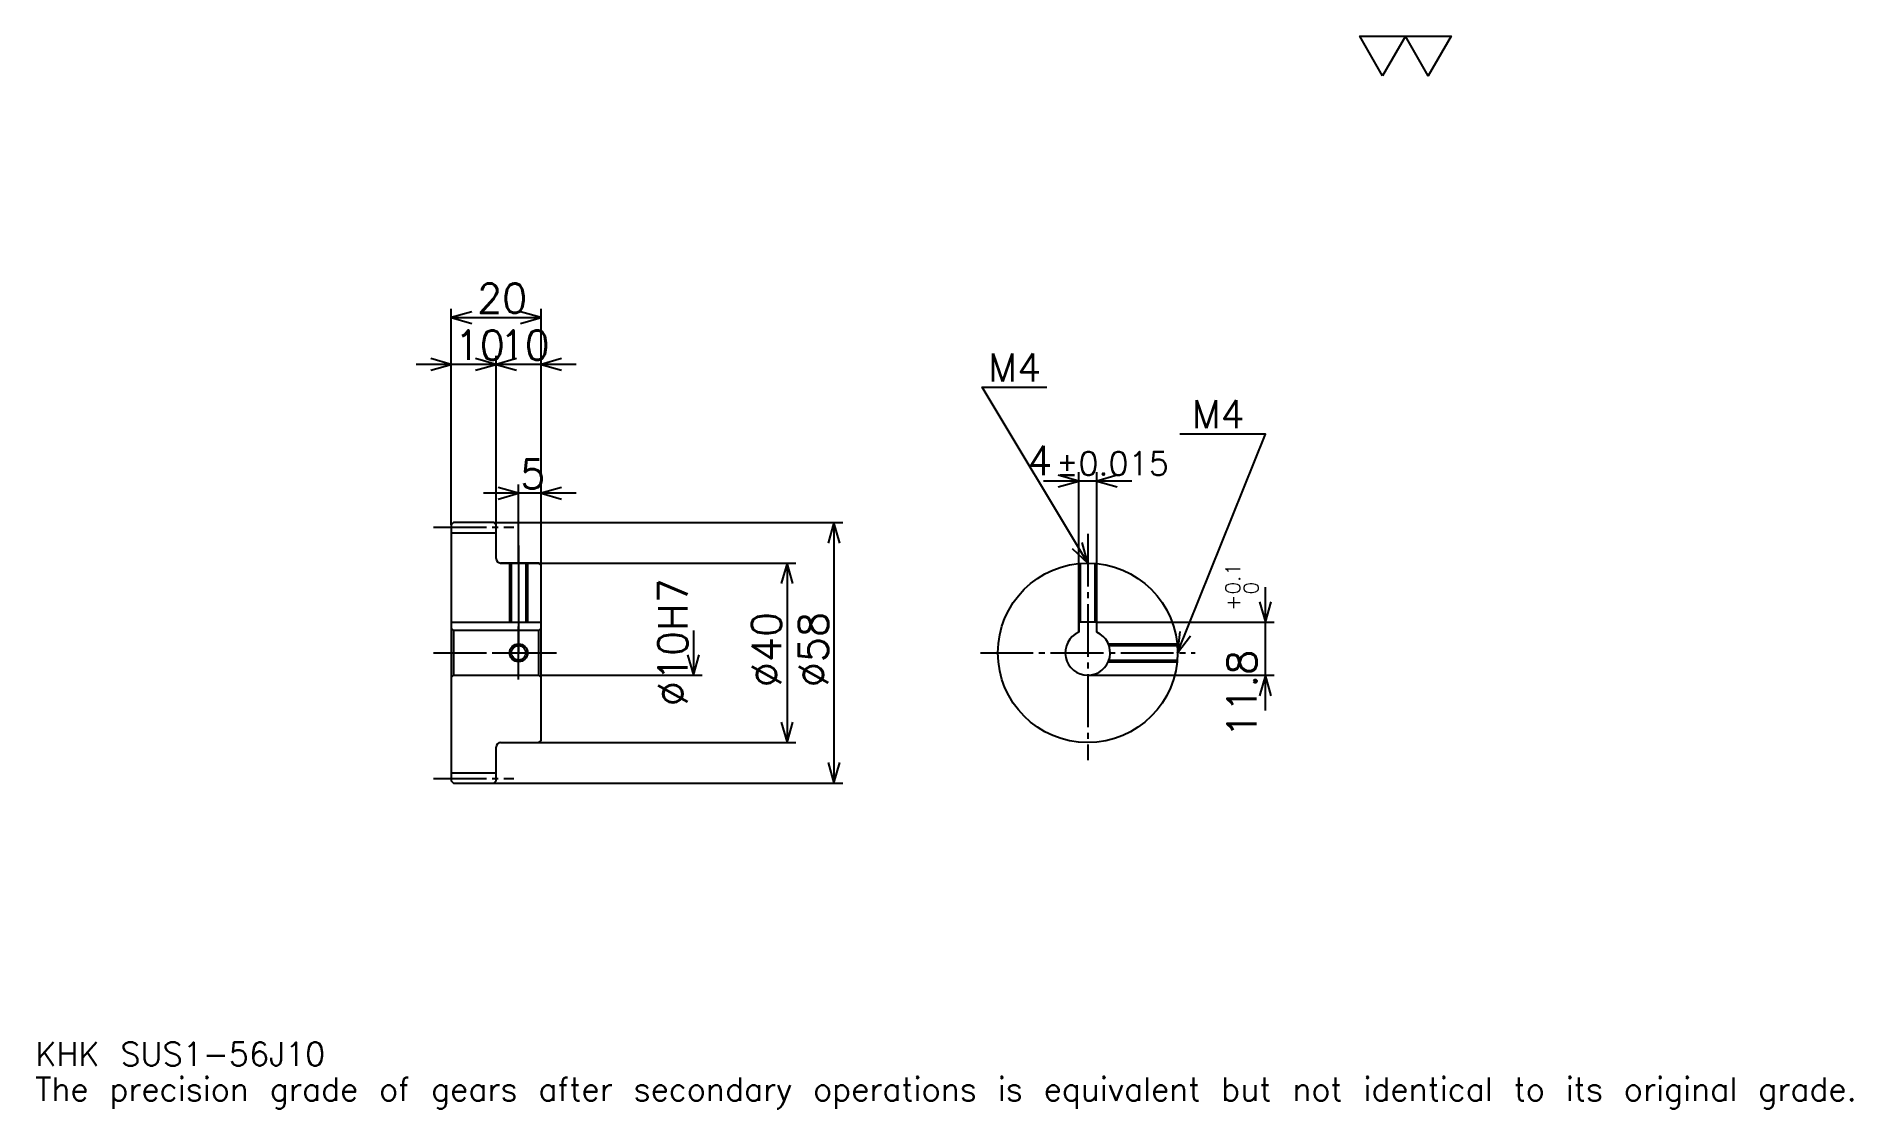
# Model space of a CAD drawing. Extents: x 13 to 418, y 5 to 244.
import ezdxf

# ---------------------------------------------------------------- set-up
doc = ezdxf.new("R2010")
doc.units = 0
doc.linetypes.add('DASHDOT', pattern=[15.652174, 11.73913, -1.304348, 1.304348, -1.304348])
doc.layers.get('0').update_dxf_attribs({"linetype": 'CONTINUOUS'})
doc.layers.add('DASHDOT', color=6, linetype='DASHDOT')
doc.styles.add('KANJI', font='TXT', dxfattribs={"bigfont": 'BIGFONT'})

msp = doc.modelspace()

# ---------------------------------------------------------------- linework, layer by layer
at = {"color": 5}
for p, q in [((105.652168, 135.304352), (105.652168, 182.91304)), ((125.652168, 135.304352), (125.652168, 182.91304)), ((105.652168, 180.956512), (125.652168, 180.956512)), ((123.478256, 170.521729), (97.82608, 170.521729)), ((133.478256, 170.521729), (107.82608, 170.521729)), ((115.652168, 135.304352), (115.652168, 172.478256)), ((245.391296, 113.104347), (245.391296, 146.521744)), ((249.391296, 113.104347), (249.391296, 146.521744)), ((133.478256, 141.82608), (112.82608, 141.82608)), ((120.652168, 135.304352), (120.652168, 143.782608)), ((257.217377, 144.565216), (237.565216, 144.565216)), ((105.652168, 134.804352), (105.652168, 135.304352)), ((115.152168, 135.304352), (125.652168, 135.304352)), ((115.652168, 134.804352), (115.652168, 135.304352)), ((120.652168, 126.304344), (120.652168, 135.304352)), ((120.652168, 126.304344), (120.652168, 135.304352)), ((125.652168, 135.304352), (192.82608, 135.304352)), ((125.652168, 125.804344), (125.652168, 135.304352)), ((190.869568, 135.304352), (190.869568, 77.304344)), ((116.652168, 126.304344), (125.652168, 126.304344)), ((125.652168, 126.304344), (182.391296, 126.304344)), ((180.434784, 126.304344), (180.434784, 86.304344)), ((286.956512, 93.478256), (286.956512, 120.930435)), ((159.565216, 111.304344), (159.565216, 101.304344)), ((249.391296, 113.104347), (288.913055, 113.104347)), ((125.652168, 101.304344), (161.521729, 101.304344)), ((247.391296, 101.304344), (288.913055, 101.304344)), ((116.652168, 86.304344), (125.652168, 86.304344)), ((125.652168, 86.304344), (182.391296, 86.304344)), ((115.152168, 77.304344), (125.652168, 77.304344)), ((125.652168, 77.304344), (192.82608, 77.304344))]:
    msp.add_line(p, q, dxfattribs=at)
at = {"color": 4}
for p, q in [((105.652168, 133.054352), (115.652168, 133.054352)), ((105.652168, 113.104347), (125.652168, 113.104347)), ((106.152168, 111.304344), (106.152168, 101.304344)), ((125.152168, 111.304344), (125.652168, 111.804344)), ((125.152168, 101.304344), (125.652168, 100.804344)), ((105.652168, 79.554344), (115.652168, 79.554344))]:
    msp.add_line(p, q, dxfattribs=at)
at = {"color": 7}
msp.add_lwpolyline([(313.043488, 234.782608), (307.956543, 243.600006), (328.304352, 243.600006), (323.217407, 234.782608), (318.130432, 243.600006), (313.043488, 234.782608)], dxfattribs=at)
at = {"color": 5}
for points in [[(110.217384, 182.260864), (105.652168, 180.956512), (110.217384, 179.652176)], [(121.086952, 179.652176), (125.652168, 180.956512), (121.086952, 182.260864)], [(101.086952, 169.217392), (105.652168, 170.521729), (101.086952, 171.82608)], [(111.086952, 169.217392), (115.652168, 170.521729), (111.086952, 171.82608)], [(120.217384, 171.82608), (115.652168, 170.521729), (120.217384, 169.217392)], [(130.217392, 171.82608), (125.652168, 170.521729), (130.217392, 169.217392)], [(247.391296, 126.304344), (223.91304, 165.434784), (238.260864, 165.434784)], [(267.391296, 106.304344), (286.956512, 155), (267.913055, 155)], [(240.82608, 143.260864), (245.391296, 144.565216), (240.82608, 145.869568)], [(253.956512, 145.869568), (249.391296, 144.565216), (253.956512, 143.260864)], [(116.086952, 140.521729), (120.652168, 141.82608), (116.086952, 143.130432)], [(130.217392, 143.130432), (125.652168, 141.82608), (130.217392, 140.521729)], [(192.173904, 130.73912), (190.869568, 135.304352), (189.565216, 130.73912)], [(243.924042, 129.547913), (247.391296, 126.304344), (246.16098, 130.890076)], [(181.73912, 121.739128), (180.434784, 126.304344), (179.130432, 121.739128)], [(285.652161, 117.669563), (286.956512, 113.104347), (288.260864, 117.669563)], [(267.882996, 111.026711), (267.391296, 106.304344), (270.303619, 110.054146)], [(158.260864, 105.86956), (159.565216, 101.304344), (160.869568, 105.86956)], [(288.260864, 96.739128), (286.956512, 101.304344), (285.652161, 96.739128)], [(179.130432, 90.86956), (180.434784, 86.304344), (181.73912, 90.86956)], [(189.565216, 81.86956), (190.869568, 77.304344), (192.173904, 81.86956)]]:
    msp.add_lwpolyline(points, dxfattribs=at)
at = {"color": 4}
for points in [[(115.652168, 127.304344), (115.652168, 134.804352), (115.152168, 135.304352), (106.152168, 135.304352), (105.652168, 134.804352), (105.652168, 100.804344)], [(116.652168, 86.304344), (125.152168, 86.304344), (125.652168, 86.804344), (125.652168, 125.804344), (125.152168, 126.304344), (116.652168, 126.304344)], [(118.652168, 126.304344), (118.652168, 113.104347)], [(119.032166, 126.304344), (119.032166, 113.104347)], [(122.272171, 126.304344), (122.272171, 113.104347)], [(122.652168, 126.304344), (122.652168, 113.104347)], [(245.391296, 110.886917), (245.391296, 126.204094)], [(245.771301, 113.104347), (245.771301, 126.238625)], [(249.011292, 113.104347), (249.011292, 126.238625)], [(249.391296, 110.886917), (249.391296, 126.204094)], [(105.652168, 100.804344), (106.152168, 101.304344), (125.152168, 101.304344), (125.152168, 111.304344), (106.152168, 111.304344), (105.652168, 111.804344)], [(249.391296, 110.886917), (249.391296, 113.104347), (245.391296, 113.104347), (245.391296, 110.886917)], [(251.973877, 108.304344), (267.291046, 108.304344)], [(252.121582, 107.924347), (267.325592, 107.924347)], [(251.973877, 104.304344), (267.291046, 104.304344)], [(252.121582, 104.684341), (267.325592, 104.684341)], [(105.652168, 100.804344), (105.652168, 77.804344), (106.152168, 77.304344), (115.152168, 77.304344), (115.652168, 77.804344), (115.652168, 85.304344)]]:
    msp.add_lwpolyline(points, dxfattribs=at)
for centre, radius in [((247.391296, 106.304344), 20), ((120.652168, 106.304344), 1.62)]:
    msp.add_circle(centre, radius, dxfattribs=at)
at = {"color": 7}
msp.add_circle((120.652168, 106.304344), 2, dxfattribs=at)
at = {"color": 4}
for centre, radius, start, end in [((116.652168, 127.304344), 1, 180, 270), ((247.391296, 106.304344), 5, 113.57817801, 66.42182199), ((116.652168, 85.304344), 1, 90, 180)]:
    msp.add_arc(centre, radius, start, end, dxfattribs=at)
at = {"layer": 'DASHDOT', "color": 7}
for p, q in [((101.739128, 134.304352), (119.565208, 134.304352)), ((247.391296, 132.82608), (247.391296, 82.391296)), ((120.652168, 126.304344), (120.652168, 106.304344)), ((101.739128, 106.304344), (129.565216, 106.304344)), ((223.478256, 106.304344), (271.304352, 106.304344)), ((101.739128, 78.304344), (119.565208, 78.304344))]:
    msp.add_line(p, q, dxfattribs=at)
for points in [[(120.652168, 130.217392), (120.652168, 109.191299)], [(120.652168, 100.391304), (120.652168, 112.217384)], [(114.73912, 106.304344), (126.565216, 106.304344)]]:
    msp.add_lwpolyline(points, dxfattribs=at)

# ---------------------------------------------------------------- texts
at = {"color": 7, "style": 'KANJI'}
for s, height, p in [('20', 6.521739, (111.41304, 182)), ('10', 6.521739, (106.41304, 171.565216)), ('10', 6.521739, (116.41304, 171.565216)), ('M4', 6.26087, (225.217377, 166.739136)), ('M4', 6.26087, (270.521729, 156.304352)), ('4', 6.521739, (233.929138, 145.869568)), ('%%p0.015', 5.217391, (240.384857, 145.869568)), ('5', 6.521739, (121.0326, 142.869568)), ('KHK SUS1-56J10', 5.217391, (13.043478, 14.347826)), ('The precision grade of gears after secondary operations is equivalent but not identical to its original grade.', 5.217391, (13.043478, 6.521739))]:
    msp.add_text(s, height=height, dxfattribs=at).set_placement(p)
for s, height, p in [('%%c10H7', 6.521739, (158.260864, 94.402168)), ('0.1', 3.26087, (281.347839, 119.309372)), ('0', 3.26087, (285.391296, 119.309372)), ('+', 3.26087, (281.347839, 115.657196)), ('%%c40', 6.521739, (179.130432, 98.641296)), ('%%c58', 6.521739, (189.565216, 98.641296)), ('11.8', 6.521739, (285, 87.428528))]:
    msp.add_text(s, height=height, rotation=90, dxfattribs=at).set_placement(p)

doc.saveas('drawing.dxf')
